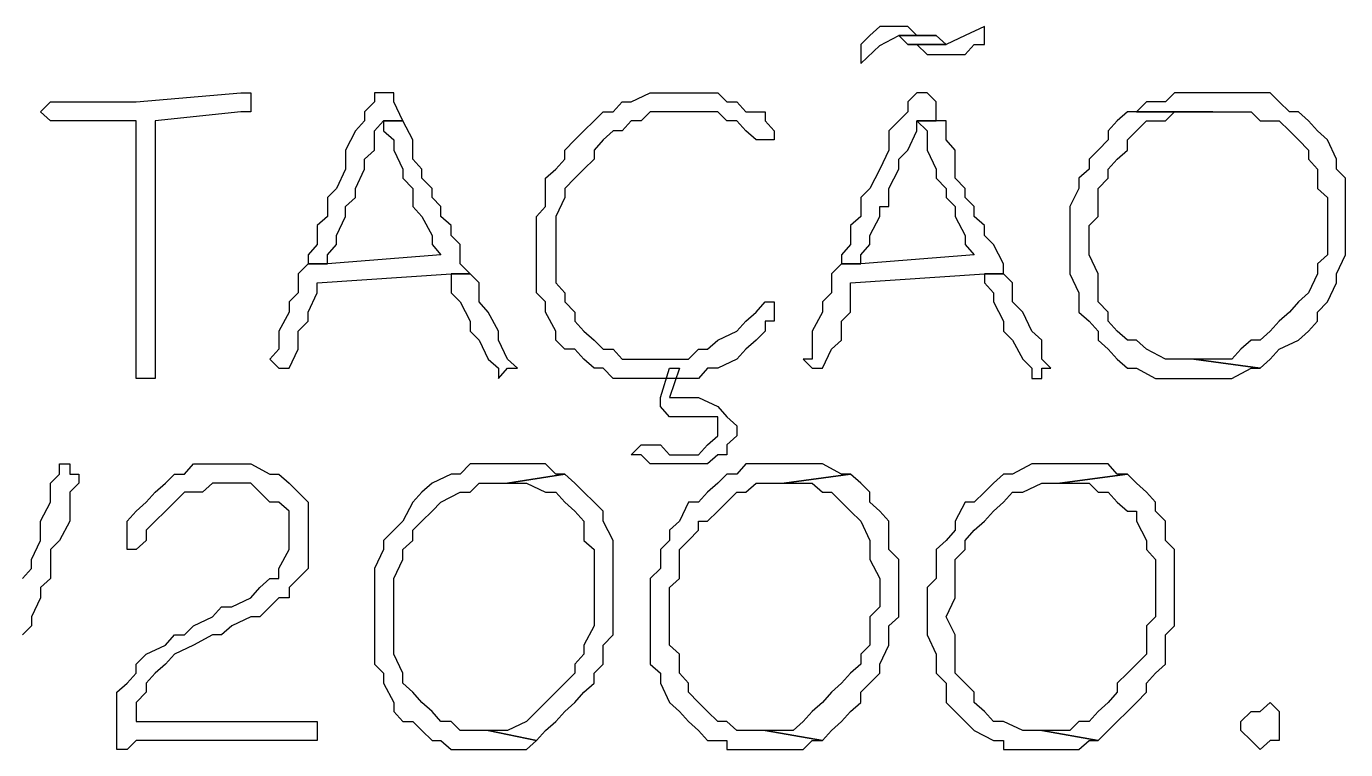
# Model space of a CAD drawing. Header units: millimetres. Extents: x -518.8 to -461.2, y 3.5 to 44.2.
# Drawn here: x -472.544 to -471.662, y 7.804 to 8.288 of the extents above; entities that cross this region are included whole.
import ezdxf

# ---------------------------------------------------------------- set-up
doc = ezdxf.new("R2010")
doc.units = ezdxf.units.MM
doc.header["$MEASUREMENT"] = 0
doc.layers.add('MYSOLIDS', color=7, linetype='Continuous')

msp = doc.modelspace()

# ---------------------------------------------------------------- linework, layer by layer
at = {"layer": 'MYSOLIDS'}
for points in [[(-471.96092, 8.28793), (-471.96092, 8.28793), (-471.97371, 8.28793), (-471.98047, 8.28191), (-471.98649, 8.2759), (-471.98649, 8.26913), (-471.98649, 8.26913), (-471.98649, 8.26311), (-471.98649, 8.26311), (-471.97371, 8.27514), (-471.97371, 8.27514), (-471.96092, 8.28191), (-471.93611, 8.28191), (-471.94213, 8.28191), (-471.94889, 8.28191), (-471.95491, 8.28793), (-471.96092, 8.28793), (-471.96092, 8.28793)], [(-471.90378, 8.28793), (-471.90378, 8.28793), (-471.91656, 8.28191), (-471.91656, 8.28191), (-471.92934, 8.2759), (-471.95491, 8.2759), (-471.94889, 8.2759), (-471.94213, 8.26913), (-471.93611, 8.26913), (-471.92934, 8.26913), (-471.92934, 8.26913), (-471.91656, 8.26913), (-471.91055, 8.2759), (-471.90378, 8.2759), (-471.90378, 8.28793), (-471.90378, 8.28793), (-471.90378, 8.28793), (-471.90378, 8.28793)], [(-471.93611, 8.28191), (-471.96092, 8.28191), (-471.96092, 8.28191), (-471.95491, 8.2759), (-471.92934, 8.2759), (-471.92934, 8.2759), (-471.93611, 8.28191), (-471.93611, 8.28191)], [(-472.40077, 8.24356), (-472.40077, 8.24356), (-472.39401, 8.24356), (-472.39401, 8.24356), (-472.39401, 8.23755), (-472.39401, 8.23755), (-472.39401, 8.23078), (-472.39401, 8.23078), (-472.40077, 8.23078), (-472.40077, 8.23078), (-472.45792, 8.22477), (-472.45792, 8.05935), (-472.45792, 8.05259), (-472.45792, 8.05259), (-472.46393, 8.05259), (-472.46393, 8.05259), (-472.4707, 8.05259), (-472.4707, 8.05259), (-472.4707, 8.05935), (-472.4707, 8.05935), (-472.4707, 8.22477), (-472.47671, 8.22477), (-472.48949, 8.22477), (-472.50228, 8.22477), (-472.50904, 8.22477), (-472.51506, 8.22477), (-472.52183, 8.22477), (-472.52183, 8.22477), (-472.52784, 8.22477), (-472.52784, 8.22477), (-472.53461, 8.23078), (-472.53461, 8.23078), (-472.52784, 8.23755), (-472.52784, 8.23755), (-472.52183, 8.23755), (-472.52183, 8.23755), (-472.51506, 8.23755), (-472.50904, 8.23755), (-472.50228, 8.23755), (-472.48949, 8.23755), (-472.48348, 8.23755), (-472.47671, 8.23755), (-472.4707, 8.23755), (-472.40077, 8.24356), (-472.40077, 8.24356), (-472.40077, 8.24356)], [(-472.30528, 8.24356), (-472.30528, 8.24356), (-472.3113, 8.24356), (-472.3113, 8.23755), (-472.31807, 8.23078), (-472.31807, 8.22477), (-472.32408, 8.218), (-472.33085, 8.20522), (-472.33085, 8.19244), (-472.33686, 8.17965), (-472.34288, 8.17364), (-472.34288, 8.16762), (-472.34288, 8.16086), (-472.34964, 8.15484), (-472.34964, 8.14206), (-472.35566, 8.13529), (-472.35566, 8.12928), (-472.34288, 8.12928), (-472.34288, 8.13529), (-472.33686, 8.14206), (-472.33686, 8.14808), (-472.33085, 8.16086), (-472.33085, 8.16762), (-472.33085, 8.16762), (-472.32408, 8.17364), (-472.32408, 8.17965), (-472.31807, 8.19244), (-472.31807, 8.1992), (-472.3113, 8.20522), (-472.3113, 8.218), (-472.30528, 8.22477), (-472.2925, 8.22477), (-472.29852, 8.23755), (-472.29852, 8.24356), (-472.30528, 8.24356), (-472.30528, 8.24356)], [(-472.10754, 8.23078), (-472.11431, 8.23078), (-472.12709, 8.23078), (-472.1331, 8.22477), (-472.13987, 8.22477), (-472.14589, 8.218), (-472.1519, 8.218), (-472.15867, 8.21199), (-472.16468, 8.20522), (-472.16468, 8.1992), (-472.17145, 8.19244), (-472.17746, 8.18642), (-472.18423, 8.17965), (-472.18423, 8.17364), (-472.18423, 8.17364), (-472.19025, 8.16086), (-472.19025, 8.15484), (-472.19025, 8.14808), (-472.19025, 8.13529), (-472.19025, 8.12928), (-472.19025, 8.1165), (-472.18423, 8.10973), (-472.18423, 8.10371), (-472.17746, 8.09695), (-472.17746, 8.09093), (-472.17145, 8.08417), (-472.16468, 8.07815), (-472.15867, 8.07214), (-472.1519, 8.07214), (-472.14589, 8.06537), (-472.1331, 8.06537), (-472.12709, 8.06537), (-472.12032, 8.06537), (-472.11431, 8.06537), (-472.10152, 8.06537), (-472.09476, 8.07214), (-472.09476, 8.07214), (-472.08874, 8.07214), (-472.08198, 8.07815), (-472.06919, 8.08417), (-472.06919, 8.08417), (-472.06318, 8.09093), (-472.05641, 8.09695), (-472.0504, 8.10371), (-472.0504, 8.10371), (-472.04438, 8.10371), (-472.04438, 8.10371), (-472.04438, 8.09695), (-472.04438, 8.09695), (-472.04438, 8.09093), (-472.0504, 8.09093), (-472.0504, 8.08417), (-472.05641, 8.07815), (-472.06318, 8.07214), (-472.06919, 8.06537), (-472.08198, 8.05935), (-472.08874, 8.05935), (-472.08874, 8.05935), (-472.09476, 8.05259), (-472.10152, 8.05259), (-472.11431, 8.05259), (-472.12032, 8.05259), (-472.12032, 8.05259), (-472.1331, 8.05259), (-472.13987, 8.05259), (-472.1519, 8.05259), (-472.15867, 8.05935), (-472.16468, 8.05935), (-472.17145, 8.06537), (-472.17746, 8.07214), (-472.18423, 8.07214), (-472.19025, 8.07815), (-472.19025, 8.08417), (-472.19701, 8.09695), (-472.19701, 8.10371), (-472.20303, 8.10973), (-472.20303, 8.1165), (-472.20303, 8.12928), (-472.20303, 8.13529), (-472.20303, 8.14206), (-472.20303, 8.15484), (-472.20303, 8.16086), (-472.19701, 8.16762), (-472.19701, 8.17364), (-472.19701, 8.18642), (-472.19025, 8.19244), (-472.18423, 8.1992), (-472.18423, 8.20522), (-472.17746, 8.21199), (-472.17145, 8.218), (-472.16468, 8.22477), (-472.15867, 8.23078), (-472.1519, 8.23078), (-472.14589, 8.23755), (-472.13987, 8.23755), (-472.12709, 8.24356), (-472.12032, 8.24356), (-472.11431, 8.24356), (-472.10754, 8.24356), (-472.10152, 8.24356), (-472.08874, 8.24356), (-472.08198, 8.24356), (-472.07596, 8.23755), (-472.06919, 8.23755), (-472.06318, 8.23078), (-472.0504, 8.23078), (-472.0504, 8.22477), (-472.04438, 8.218), (-472.04438, 8.218), (-472.04438, 8.21199), (-472.04438, 8.21199), (-472.0504, 8.21199), (-472.0504, 8.21199), (-472.05641, 8.21199), (-472.05641, 8.21199), (-472.06318, 8.218), (-472.06318, 8.218), (-472.06919, 8.22477), (-472.07596, 8.22477), (-472.08198, 8.23078), (-472.09476, 8.23078), (-472.10152, 8.23078), (-472.10754, 8.23078), (-472.10754, 8.23078), (-472.10754, 8.23078), (-472.10754, 8.23078)], [(-471.94889, 8.24356), (-471.94889, 8.24356), (-471.94889, 8.24356), (-471.95491, 8.23755), (-471.95491, 8.23078), (-471.96092, 8.22477), (-471.96769, 8.218), (-471.96769, 8.20522), (-471.97371, 8.19244), (-471.98047, 8.17965), (-471.98649, 8.17364), (-471.98649, 8.16762), (-471.98649, 8.16086), (-471.99325, 8.15484), (-471.99325, 8.14206), (-471.99927, 8.13529), (-471.99927, 8.12928), (-471.98649, 8.12928), (-471.98649, 8.13529), (-471.98047, 8.14206), (-471.98047, 8.14808), (-471.97371, 8.16086), (-471.97371, 8.16762), (-471.96769, 8.16762), (-471.96769, 8.17364), (-471.96769, 8.17965), (-471.96092, 8.19244), (-471.96092, 8.1992), (-471.95491, 8.20522), (-471.94889, 8.218), (-471.94889, 8.22477), (-471.93611, 8.22477), (-471.93611, 8.23755), (-471.94213, 8.24356), (-471.94889, 8.24356), (-471.94889, 8.24356)], [(-471.75115, 8.24356), (-471.75115, 8.24356), (-471.75792, 8.24356), (-471.76995, 8.24356), (-471.77671, 8.24356), (-471.78273, 8.23755), (-471.79551, 8.23755), (-471.80228, 8.23078), (-471.75115, 8.23078), (-471.75115, 8.23078), (-471.73837, 8.23078), (-471.73235, 8.23078), (-471.72558, 8.23078), (-471.71957, 8.22477), (-471.70679, 8.22477), (-471.70002, 8.218), (-471.69401, 8.21199), (-471.69401, 8.21199), (-471.68724, 8.20522), (-471.68724, 8.1992), (-471.68122, 8.19244), (-471.68122, 8.17965), (-471.67446, 8.17364), (-471.67446, 8.16762), (-471.67446, 8.15484), (-471.67446, 8.15484), (-471.67446, 8.14808), (-471.67446, 8.13529), (-471.68122, 8.12928), (-471.68122, 8.12251), (-471.68724, 8.10973), (-471.68724, 8.10973), (-471.69401, 8.10371), (-471.70002, 8.09695), (-471.70679, 8.09093), (-471.7128, 8.08417), (-471.71957, 8.07815), (-471.72558, 8.07815), (-471.73235, 8.07214), (-471.73837, 8.06537), (-471.74513, 8.06537), (-471.75792, 8.06537), (-471.76393, 8.06537), (-471.71957, 8.05935), (-471.7128, 8.06537), (-471.70679, 8.07214), (-471.69401, 8.07815), (-471.69401, 8.07815), (-471.68724, 8.08417), (-471.68122, 8.09093), (-471.68122, 8.09695), (-471.67446, 8.10371), (-471.66844, 8.1165), (-471.66844, 8.1165), (-471.66844, 8.12251), (-471.66243, 8.13529), (-471.66243, 8.14206), (-471.66243, 8.14808), (-471.66243, 8.16086), (-471.66243, 8.16086), (-471.66243, 8.16762), (-471.66243, 8.17965), (-471.66243, 8.18642), (-471.66844, 8.19244), (-471.66844, 8.1992), (-471.67446, 8.21199), (-471.68122, 8.218), (-471.68724, 8.22477), (-471.68724, 8.22477), (-471.69401, 8.23078), (-471.70002, 8.23078), (-471.70679, 8.23755), (-471.7128, 8.24356), (-471.72558, 8.24356), (-471.73235, 8.24356), (-471.74513, 8.24356), (-471.75115, 8.24356), (-471.75115, 8.24356)], [(-471.80228, 8.23078), (-471.80829, 8.23078), (-471.81506, 8.22477), (-471.82107, 8.218), (-471.82107, 8.21199), (-471.82784, 8.20522), (-471.83386, 8.1992), (-471.83386, 8.19244), (-471.84062, 8.18642), (-471.84062, 8.17965), (-471.84664, 8.16762), (-471.84664, 8.16086), (-471.84664, 8.15484), (-471.84664, 8.14206), (-471.84664, 8.14206), (-471.84664, 8.12928), (-471.84664, 8.12251), (-471.84062, 8.10973), (-471.84062, 8.10371), (-471.84062, 8.09695), (-471.83386, 8.09093), (-471.82784, 8.08417), (-471.82784, 8.07815), (-471.82107, 8.07214), (-471.81506, 8.06537), (-471.80829, 8.05935), (-471.80228, 8.05935), (-471.78949, 8.05259), (-471.78273, 8.05259), (-471.77671, 8.05259), (-471.76393, 8.05259), (-471.76393, 8.05259), (-471.75115, 8.05259), (-471.74513, 8.05259), (-471.73837, 8.05259), (-471.72558, 8.05935), (-471.72558, 8.05935), (-471.71957, 8.05935), (-471.76393, 8.06537), (-471.76995, 8.06537), (-471.77671, 8.06537), (-471.78273, 8.06537), (-471.79551, 8.07214), (-471.80228, 8.07815), (-471.80829, 8.07815), (-471.81506, 8.08417), (-471.81506, 8.08417), (-471.82107, 8.09093), (-471.82107, 8.09695), (-471.82784, 8.10371), (-471.82784, 8.1165), (-471.82784, 8.12251), (-471.83386, 8.13529), (-471.83386, 8.14206), (-471.83386, 8.14206), (-471.83386, 8.15484), (-471.82784, 8.16086), (-471.82784, 8.17364), (-471.82784, 8.17965), (-471.82107, 8.18642), (-471.82107, 8.19244), (-471.81506, 8.1992), (-471.80829, 8.20522), (-471.80829, 8.21199), (-471.80228, 8.218), (-471.79551, 8.22477), (-471.78273, 8.22477), (-471.77671, 8.23078), (-471.76995, 8.23078), (-471.75792, 8.23078), (-471.75115, 8.23078), (-471.80228, 8.23078), (-471.80228, 8.23078)], [(-472.2925, 8.22477), (-472.30528, 8.22477), (-472.30528, 8.218), (-472.29852, 8.21199), (-472.29852, 8.20522), (-472.2925, 8.19244), (-472.2925, 8.18642), (-472.28574, 8.17965), (-472.28574, 8.17364), (-472.28574, 8.16762), (-472.27972, 8.16086), (-472.27295, 8.14808), (-472.27295, 8.14206), (-472.26694, 8.13529), (-472.34288, 8.12928), (-472.35566, 8.12928), (-472.36243, 8.12251), (-472.36243, 8.10973), (-472.36844, 8.10371), (-472.36844, 8.09695), (-472.36844, 8.09695), (-472.37521, 8.08417), (-472.37521, 8.07214), (-472.38122, 8.06537), (-472.38122, 8.06537), (-472.37521, 8.05935), (-472.37521, 8.05935), (-472.37521, 8.05935), (-472.36844, 8.05935), (-472.36243, 8.07214), (-472.36243, 8.07815), (-472.36243, 8.08417), (-472.35566, 8.09093), (-472.35566, 8.09695), (-472.34964, 8.10973), (-472.34964, 8.1165), (-472.26017, 8.12251), (-472.24739, 8.12251), (-472.25416, 8.12928), (-472.25416, 8.14206), (-472.26017, 8.14808), (-472.26017, 8.15484), (-472.26694, 8.16086), (-472.26694, 8.16762), (-472.27295, 8.17364), (-472.27295, 8.17965), (-472.27972, 8.18642), (-472.27972, 8.19244), (-472.28574, 8.1992), (-472.28574, 8.20522), (-472.28574, 8.21199), (-472.2925, 8.22477), (-472.2925, 8.22477), (-472.2925, 8.22477)], [(-471.93611, 8.22477), (-471.94889, 8.22477), (-471.94213, 8.218), (-471.94213, 8.21199), (-471.94213, 8.20522), (-471.93611, 8.19244), (-471.93611, 8.18642), (-471.92934, 8.17965), (-471.92934, 8.17364), (-471.92333, 8.16762), (-471.92333, 8.16086), (-471.91656, 8.14808), (-471.91656, 8.14206), (-471.91055, 8.13529), (-471.98649, 8.12928), (-471.99927, 8.12928), (-472.00604, 8.12251), (-472.00604, 8.10973), (-472.01205, 8.10371), (-472.01205, 8.09695), (-472.01205, 8.09695), (-472.01882, 8.08417), (-472.01882, 8.07214), (-472.01882, 8.06537), (-472.02483, 8.06537), (-472.01882, 8.05935), (-472.01205, 8.05935), (-472.01205, 8.05935), (-472.01205, 8.05935), (-472.00604, 8.07214), (-471.99927, 8.07815), (-471.99927, 8.08417), (-471.99927, 8.09093), (-471.99325, 8.09695), (-471.99325, 8.10973), (-471.99325, 8.1165), (-471.90378, 8.12251), (-471.891, 8.12251), (-471.891, 8.12928), (-471.89777, 8.14206), (-471.90378, 8.14808), (-471.90378, 8.15484), (-471.91055, 8.16086), (-471.91055, 8.16762), (-471.91656, 8.17364), (-471.91656, 8.17965), (-471.92333, 8.18642), (-471.92333, 8.19244), (-471.92333, 8.1992), (-471.92333, 8.20522), (-471.92934, 8.21199), (-471.92934, 8.22477), (-471.93611, 8.22477), (-471.93611, 8.22477)], [(-472.24739, 8.12251), (-472.26017, 8.12251), (-472.26017, 8.1165), (-472.26017, 8.10973), (-472.25416, 8.10371), (-472.24739, 8.09093), (-472.24739, 8.08417), (-472.24137, 8.07815), (-472.23536, 8.06537), (-472.22859, 8.05935), (-472.22859, 8.05259), (-472.22859, 8.05259), (-472.22258, 8.05935), (-472.21581, 8.05935), (-472.22258, 8.06537), (-472.22859, 8.07815), (-472.22859, 8.08417), (-472.23536, 8.09695), (-472.24137, 8.10371), (-472.24137, 8.1165), (-472.24739, 8.12251), (-472.24739, 8.12251)], [(-471.891, 8.12251), (-471.90378, 8.12251), (-471.90378, 8.1165), (-471.89777, 8.10973), (-471.89777, 8.10371), (-471.891, 8.09093), (-471.891, 8.08417), (-471.88498, 8.07815), (-471.87822, 8.06537), (-471.8722, 8.05935), (-471.8722, 8.05259), (-471.86543, 8.05259), (-471.86543, 8.05935), (-471.85942, 8.05935), (-471.86543, 8.06537), (-471.86543, 8.07815), (-471.8722, 8.08417), (-471.87822, 8.09695), (-471.88498, 8.10371), (-471.88498, 8.1165), (-471.891, 8.12251), (-471.891, 8.12251)], [(-472.11431, 8.05935), (-472.10754, 8.05935), (-472.11431, 8.0398), (-472.10754, 8.0398), (-472.10754, 8.0398), (-472.10152, 8.0398), (-472.10152, 8.0398), (-472.09476, 8.0398), (-472.08198, 8.03379), (-472.08198, 8.03379), (-472.07596, 8.02702), (-472.06919, 8.02101), (-472.06919, 8.01424), (-472.07596, 8.00823), (-472.07596, 8.00146), (-472.08198, 8.00146), (-472.08874, 7.99544), (-472.09476, 7.99544), (-472.10754, 7.99544), (-472.11431, 7.99544), (-472.12709, 7.99544), (-472.12709, 7.99544), (-472.1331, 8.00146), (-472.13987, 8.00146), (-472.1331, 8.00823), (-472.1331, 8.00823), (-472.1331, 8.00823), (-472.1331, 8.00823), (-472.12709, 8.00823), (-472.12032, 8.00823), (-472.11431, 8.00146), (-472.10754, 8.00146), (-472.10754, 8.00146), (-472.09476, 8.00146), (-472.08874, 8.00823), (-472.08874, 8.00823), (-472.08198, 8.01424), (-472.08198, 8.02101), (-472.08198, 8.02702), (-472.08874, 8.02702), (-472.09476, 8.02702), (-472.10152, 8.02702), (-472.10754, 8.02702), (-472.10754, 8.02702), (-472.11431, 8.02702), (-472.11431, 8.02702), (-472.12032, 8.03379), (-472.12032, 8.03379), (-472.12032, 8.03379), (-472.12032, 8.03379), (-472.12032, 8.0398), (-472.12032, 8.0398), (-472.12032, 8.0398), (-472.12032, 8.0398), (-472.11431, 8.05935), (-472.11431, 8.05935), (-472.11431, 8.05935)], [(-472.54664, 7.91875), (-472.54062, 7.92552), (-472.54062, 7.93153), (-472.53461, 7.94432), (-472.53461, 7.95108), (-472.53461, 7.9571), (-472.52784, 7.96988), (-472.52784, 7.98266), (-472.52183, 7.98868), (-472.52183, 7.99544), (-472.51506, 7.99544), (-472.51506, 7.98868), (-472.51506, 7.98868), (-472.50904, 7.98868), (-472.50904, 7.98868), (-472.50904, 7.98868), (-472.50904, 7.98868), (-472.50904, 7.98868)], [(-472.50904, 7.98868), (-472.50904, 7.98266), (-472.51506, 7.97665), (-472.51506, 7.96988), (-472.51506, 7.9571), (-472.52183, 7.94432), (-472.52183, 7.94432), (-472.52784, 7.9383), (-472.52784, 7.92552), (-472.52784, 7.91875), (-472.53461, 7.91274), (-472.53461, 7.90597), (-472.54062, 7.89319), (-472.54062, 7.88717), (-472.54664, 7.88116)], [(-472.4707, 7.82326), (-472.35566, 7.82326), (-472.34964, 7.82326), (-472.34964, 7.82326), (-472.34964, 7.81725), (-472.34964, 7.81725), (-472.34964, 7.81048), (-472.34964, 7.81048), (-472.35566, 7.81048), (-472.35566, 7.81048), (-472.4707, 7.81048), (-472.47671, 7.80447), (-472.47671, 7.80447), (-472.47671, 7.80447), (-472.47671, 7.80447), (-472.48348, 7.80447), (-472.48348, 7.80447), (-472.48348, 7.81048), (-472.48348, 7.81048), (-472.48348, 7.82326), (-472.48348, 7.83003), (-472.48348, 7.84281), (-472.47671, 7.84883), (-472.47671, 7.84883), (-472.4707, 7.85559), (-472.4707, 7.86161), (-472.46393, 7.86838), (-472.45115, 7.87439), (-472.45115, 7.87439), (-472.44513, 7.88116), (-472.43837, 7.88116), (-472.43235, 7.88717), (-472.41957, 7.89319), (-472.41355, 7.89996), (-472.40679, 7.89996), (-472.39401, 7.90597), (-472.39401, 7.90597), (-472.38799, 7.91274), (-472.38122, 7.91875), (-472.37521, 7.91875), (-472.37521, 7.92552), (-472.36844, 7.9383), (-472.36844, 7.94432), (-472.36844, 7.95108), (-472.36844, 7.9571), (-472.36844, 7.96386), (-472.37521, 7.96988), (-472.38122, 7.96988), (-472.38799, 7.97665), (-472.39401, 7.98266), (-472.40077, 7.98266), (-472.40679, 7.98266), (-472.41957, 7.98266), (-472.42634, 7.97665), (-472.43235, 7.97665), (-472.43837, 7.97665), (-472.44513, 7.96988), (-472.45115, 7.96386), (-472.45792, 7.9571), (-472.45792, 7.9571), (-472.46393, 7.95108), (-472.46393, 7.94432), (-472.4707, 7.9383), (-472.4707, 7.9383), (-472.47671, 7.9383), (-472.47671, 7.9383), (-472.47671, 7.94432), (-472.47671, 7.94432), (-472.47671, 7.95108), (-472.47671, 7.9571), (-472.4707, 7.96386), (-472.46393, 7.96988), (-472.46393, 7.96988), (-472.45792, 7.97665), (-472.45115, 7.98266), (-472.44513, 7.98868), (-472.43837, 7.98868), (-472.43235, 7.99544), (-472.41957, 7.99544), (-472.41355, 7.99544), (-472.40679, 7.99544), (-472.40077, 7.99544), (-472.39401, 7.99544), (-472.38122, 7.98868), (-472.37521, 7.98868), (-472.36844, 7.98266), (-472.36844, 7.98266), (-472.36243, 7.97665), (-472.35566, 7.96988), (-472.35566, 7.96386), (-472.35566, 7.95108), (-472.35566, 7.94432), (-472.35566, 7.9383), (-472.35566, 7.93153), (-472.35566, 7.92552), (-472.36243, 7.91875), (-472.36844, 7.91274), (-472.36844, 7.90597), (-472.37521, 7.90597), (-472.38122, 7.89996), (-472.38799, 7.89319), (-472.39401, 7.89319), (-472.40679, 7.88717), (-472.41355, 7.88116), (-472.41957, 7.88116), (-472.43235, 7.87439), (-472.43235, 7.87439), (-472.44513, 7.86838), (-472.45115, 7.86161), (-472.45792, 7.85559), (-472.46393, 7.84883), (-472.46393, 7.84281), (-472.4707, 7.83605), (-472.4707, 7.83003), (-472.4707, 7.82326), (-472.4707, 7.82326), (-472.4707, 7.82326), (-472.4707, 7.82326)], [(-472.22258, 7.99544), (-472.22859, 7.99544), (-472.24137, 7.99544), (-472.24739, 7.99544), (-472.25416, 7.98868), (-472.26017, 7.98868), (-472.27295, 7.98266), (-472.27972, 7.97665), (-472.28574, 7.96988), (-472.28574, 7.96988), (-472.2925, 7.9571), (-472.29852, 7.95108), (-472.30528, 7.94432), (-472.30528, 7.9383), (-472.30528, 7.9383), (-472.3113, 7.92552), (-472.3113, 7.91875), (-472.3113, 7.91274), (-472.3113, 7.89996), (-472.3113, 7.89319), (-472.3113, 7.88717), (-472.3113, 7.88116), (-472.3113, 7.86838), (-472.3113, 7.86161), (-472.30528, 7.85559), (-472.30528, 7.84883), (-472.29852, 7.83605), (-472.29852, 7.83003), (-472.2925, 7.82326), (-472.28574, 7.82326), (-472.27972, 7.81725), (-472.27295, 7.81048), (-472.26694, 7.81048), (-472.26017, 7.80447), (-472.25416, 7.80447), (-472.24739, 7.80447), (-472.23536, 7.80447), (-472.22859, 7.80447), (-472.22258, 7.80447), (-472.2098, 7.80447), (-472.20303, 7.81048), (-472.20303, 7.81048), (-472.23536, 7.81725), (-472.23536, 7.81725), (-472.24739, 7.81725), (-472.25416, 7.81725), (-472.26017, 7.82326), (-472.26694, 7.82326), (-472.27295, 7.83003), (-472.27972, 7.83605), (-472.28574, 7.84281), (-472.2925, 7.84883), (-472.2925, 7.85559), (-472.29852, 7.86838), (-472.29852, 7.87439), (-472.29852, 7.88116), (-472.29852, 7.89319), (-472.29852, 7.89319), (-472.29852, 7.90597), (-472.29852, 7.91274), (-472.29852, 7.91875), (-472.2925, 7.93153), (-472.2925, 7.9383), (-472.28574, 7.94432), (-472.28574, 7.95108), (-472.27972, 7.9571), (-472.27972, 7.9571), (-472.27295, 7.96386), (-472.26694, 7.96988), (-472.25416, 7.97665), (-472.24739, 7.97665), (-472.24137, 7.98266), (-472.23536, 7.98266), (-472.22258, 7.98266), (-472.18423, 7.98868), (-472.19025, 7.98868), (-472.19701, 7.99544), (-472.20303, 7.99544), (-472.21581, 7.99544), (-472.22258, 7.99544), (-472.22258, 7.99544)], [(-472.18423, 7.98868), (-472.22258, 7.98266), (-472.21581, 7.98266), (-472.2098, 7.98266), (-472.19701, 7.97665), (-472.19025, 7.97665), (-472.18423, 7.96988), (-472.17746, 7.96386), (-472.17746, 7.96386), (-472.17145, 7.9571), (-472.17145, 7.94432), (-472.16468, 7.9383), (-472.16468, 7.93153), (-472.16468, 7.91875), (-472.16468, 7.91274), (-472.16468, 7.91274), (-472.16468, 7.89996), (-472.16468, 7.89319), (-472.16468, 7.88717), (-472.17145, 7.87439), (-472.17145, 7.87439), (-472.17145, 7.86838), (-472.17746, 7.86161), (-472.17746, 7.85559), (-472.18423, 7.84883), (-472.19025, 7.84281), (-472.19701, 7.83605), (-472.20303, 7.83003), (-472.2098, 7.82326), (-472.2098, 7.82326), (-472.22258, 7.81725), (-472.22859, 7.81725), (-472.23536, 7.81725), (-472.20303, 7.81048), (-472.19701, 7.81725), (-472.19025, 7.82326), (-472.18423, 7.83003), (-472.17746, 7.83605), (-472.17145, 7.84281), (-472.16468, 7.84883), (-472.16468, 7.85559), (-472.15867, 7.86161), (-472.15867, 7.87439), (-472.1519, 7.88116), (-472.1519, 7.88717), (-472.1519, 7.89319), (-472.1519, 7.90597), (-472.1519, 7.91274), (-472.1519, 7.91875), (-472.1519, 7.93153), (-472.1519, 7.9383), (-472.1519, 7.94432), (-472.15867, 7.9571), (-472.15867, 7.96386), (-472.16468, 7.96988), (-472.17145, 7.97665), (-472.17145, 7.97665), (-472.17746, 7.98266), (-472.18423, 7.98868), (-472.18423, 7.98868)], [(-472.03761, 7.99544), (-472.04438, 7.99544), (-472.0504, 7.99544), (-472.06318, 7.99544), (-472.06919, 7.98868), (-472.07596, 7.98868), (-472.08198, 7.98266), (-472.08874, 7.97665), (-472.09476, 7.96988), (-472.10152, 7.96988), (-472.10754, 7.9571), (-472.11431, 7.95108), (-472.11431, 7.94432), (-472.12032, 7.9383), (-472.12032, 7.9383), (-472.12032, 7.92552), (-472.12709, 7.91875), (-472.12709, 7.91274), (-472.12709, 7.89996), (-472.12709, 7.89319), (-472.12709, 7.88717), (-472.12709, 7.88116), (-472.12709, 7.86838), (-472.12709, 7.86161), (-472.12032, 7.85559), (-472.12032, 7.84883), (-472.11431, 7.83605), (-472.10754, 7.83003), (-472.10152, 7.82326), (-472.10152, 7.82326), (-472.09476, 7.81725), (-472.08874, 7.81048), (-472.07596, 7.81048), (-472.07596, 7.80447), (-472.06919, 7.80447), (-472.05641, 7.80447), (-472.0504, 7.80447), (-472.04438, 7.80447), (-472.0316, 7.80447), (-472.02483, 7.80447), (-472.01882, 7.81048), (-472.01205, 7.81048), (-472.0504, 7.81725), (-472.0504, 7.81725), (-472.05641, 7.81725), (-472.06919, 7.81725), (-472.07596, 7.82326), (-472.08198, 7.82326), (-472.08874, 7.83003), (-472.09476, 7.83605), (-472.10152, 7.84281), (-472.10152, 7.84883), (-472.10754, 7.85559), (-472.10754, 7.86838), (-472.11431, 7.87439), (-472.11431, 7.88116), (-472.11431, 7.89319), (-472.11431, 7.89319), (-472.11431, 7.90597), (-472.11431, 7.91274), (-472.10754, 7.91875), (-472.10754, 7.93153), (-472.10754, 7.9383), (-472.10152, 7.94432), (-472.09476, 7.95108), (-472.09476, 7.9571), (-472.08874, 7.9571), (-472.08198, 7.96386), (-472.07596, 7.96988), (-472.06919, 7.97665), (-472.06318, 7.97665), (-472.05641, 7.98266), (-472.04438, 7.98266), (-472.03761, 7.98266), (-471.99325, 7.98868), (-471.99927, 7.98868), (-472.01205, 7.99544), (-472.01882, 7.99544), (-472.02483, 7.99544), (-472.03761, 7.99544), (-472.03761, 7.99544)], [(-471.99325, 7.98868), (-472.03761, 7.98266), (-472.0316, 7.98266), (-472.01882, 7.98266), (-472.01205, 7.97665), (-472.00604, 7.97665), (-471.99927, 7.96988), (-471.99325, 7.96386), (-471.99325, 7.96386), (-471.98649, 7.9571), (-471.98047, 7.94432), (-471.98047, 7.9383), (-471.98047, 7.93153), (-471.97371, 7.91875), (-471.97371, 7.91274), (-471.97371, 7.91274), (-471.97371, 7.89996), (-471.98047, 7.89319), (-471.98047, 7.88717), (-471.98047, 7.87439), (-471.98047, 7.87439), (-471.98649, 7.86838), (-471.98649, 7.86161), (-471.99325, 7.85559), (-471.99927, 7.84883), (-472.00604, 7.84281), (-472.01205, 7.83605), (-472.01882, 7.83003), (-472.02483, 7.82326), (-472.02483, 7.82326), (-472.0316, 7.81725), (-472.04438, 7.81725), (-472.0504, 7.81725), (-472.01205, 7.81048), (-472.00604, 7.81725), (-471.99927, 7.82326), (-471.99325, 7.83003), (-471.98649, 7.83605), (-471.98649, 7.84281), (-471.98047, 7.84883), (-471.97371, 7.85559), (-471.97371, 7.86161), (-471.96769, 7.87439), (-471.96769, 7.88116), (-471.96769, 7.88717), (-471.96092, 7.89319), (-471.96092, 7.90597), (-471.96092, 7.91274), (-471.96092, 7.91875), (-471.96092, 7.93153), (-471.96769, 7.9383), (-471.96769, 7.94432), (-471.96769, 7.9571), (-471.97371, 7.96386), (-471.98047, 7.96988), (-471.98047, 7.97665), (-471.98047, 7.97665), (-471.98649, 7.98266), (-471.99325, 7.98868), (-471.99325, 7.98868)], [(-471.8534, 7.99544), (-471.85942, 7.99544), (-471.86543, 7.99544), (-471.8722, 7.99544), (-471.88498, 7.98868), (-471.891, 7.98868), (-471.89777, 7.98266), (-471.90378, 7.97665), (-471.91055, 7.96988), (-471.91656, 7.96988), (-471.92333, 7.9571), (-471.92333, 7.95108), (-471.92934, 7.94432), (-471.93611, 7.9383), (-471.93611, 7.9383), (-471.93611, 7.92552), (-471.93611, 7.91875), (-471.94213, 7.91274), (-471.94213, 7.89996), (-471.94213, 7.89319), (-471.94213, 7.88717), (-471.94213, 7.88116), (-471.93611, 7.86838), (-471.93611, 7.86161), (-471.93611, 7.85559), (-471.92934, 7.84883), (-471.92934, 7.83605), (-471.92333, 7.83003), (-471.91656, 7.82326), (-471.91656, 7.82326), (-471.91055, 7.81725), (-471.89777, 7.81048), (-471.891, 7.81048), (-471.891, 7.80447), (-471.87822, 7.80447), (-471.8722, 7.80447), (-471.86543, 7.80447), (-471.8534, 7.80447), (-471.84664, 7.80447), (-471.84062, 7.80447), (-471.83386, 7.81048), (-471.82784, 7.81048), (-471.86543, 7.81725), (-471.86543, 7.81725), (-471.8722, 7.81725), (-471.87822, 7.81725), (-471.891, 7.82326), (-471.89777, 7.82326), (-471.90378, 7.83003), (-471.91055, 7.83605), (-471.91055, 7.84281), (-471.91656, 7.84883), (-471.92333, 7.85559), (-471.92333, 7.86838), (-471.92333, 7.87439), (-471.92333, 7.88116), (-471.92934, 7.89319), (-471.92934, 7.89319), (-471.92333, 7.90597), (-471.92333, 7.91274), (-471.92333, 7.91875), (-471.92333, 7.93153), (-471.91656, 7.9383), (-471.91656, 7.94432), (-471.91055, 7.95108), (-471.90378, 7.9571), (-471.90378, 7.9571), (-471.89777, 7.96386), (-471.891, 7.96988), (-471.88498, 7.97665), (-471.87822, 7.97665), (-471.86543, 7.98266), (-471.85942, 7.98266), (-471.8534, 7.98266), (-471.80829, 7.98868), (-471.81506, 7.98868), (-471.82107, 7.99544), (-471.83386, 7.99544), (-471.84062, 7.99544), (-471.8534, 7.99544), (-471.8534, 7.99544)], [(-471.80829, 7.98868), (-471.8534, 7.98266), (-471.84062, 7.98266), (-471.83386, 7.98266), (-471.82784, 7.97665), (-471.82107, 7.97665), (-471.81506, 7.96988), (-471.80829, 7.96386), (-471.80228, 7.96386), (-471.80228, 7.9571), (-471.79551, 7.94432), (-471.79551, 7.9383), (-471.78949, 7.93153), (-471.78949, 7.91875), (-471.78949, 7.91274), (-471.78949, 7.91274), (-471.78949, 7.89996), (-471.78949, 7.89319), (-471.79551, 7.88717), (-471.79551, 7.87439), (-471.79551, 7.87439), (-471.79551, 7.86838), (-471.80228, 7.86161), (-471.80829, 7.85559), (-471.81506, 7.84883), (-471.81506, 7.84281), (-471.82107, 7.83605), (-471.82784, 7.83003), (-471.83386, 7.82326), (-471.84062, 7.82326), (-471.84664, 7.81725), (-471.8534, 7.81725), (-471.86543, 7.81725), (-471.82784, 7.81048), (-471.82107, 7.81725), (-471.81506, 7.82326), (-471.80829, 7.83003), (-471.80228, 7.83605), (-471.79551, 7.84281), (-471.79551, 7.84883), (-471.78949, 7.85559), (-471.78273, 7.86161), (-471.78273, 7.87439), (-471.78273, 7.88116), (-471.77671, 7.88717), (-471.77671, 7.89319), (-471.77671, 7.90597), (-471.77671, 7.91274), (-471.77671, 7.91875), (-471.77671, 7.93153), (-471.77671, 7.9383), (-471.78273, 7.94432), (-471.78273, 7.9571), (-471.78949, 7.96386), (-471.78949, 7.96988), (-471.79551, 7.97665), (-471.79551, 7.97665), (-471.80228, 7.98266), (-471.80829, 7.98868), (-471.80829, 7.98868)], [(-471.71957, 7.80447), (-471.72558, 7.81048), (-471.72558, 7.81048), (-471.73235, 7.81725), (-471.73235, 7.81725), (-471.73235, 7.82326), (-471.72558, 7.83003), (-471.71957, 7.83003), (-471.7128, 7.83605), (-471.70679, 7.83003), (-471.70679, 7.83003), (-471.70679, 7.82326), (-471.70679, 7.82326), (-471.70679, 7.81048), (-471.7128, 7.81048), (-471.71957, 7.80447), (-471.71957, 7.80447), (-471.71957, 7.80447), (-471.71957, 7.80447), (-471.71957, 7.80447)]]:
    msp.add_lwpolyline(points, dxfattribs=at)

doc.saveas('drawing.dxf')
